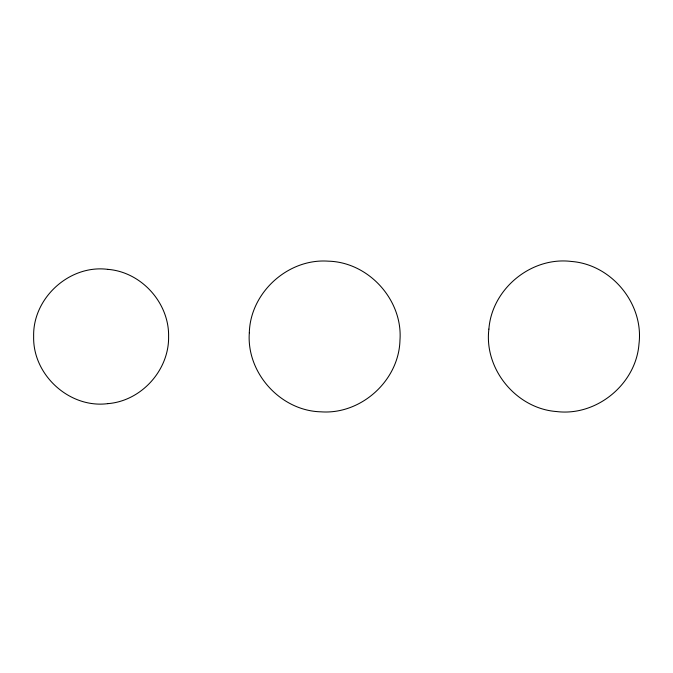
<?xml version="1.0" encoding="UTF-8"?>
<svg xmlns="http://www.w3.org/2000/svg" width="673" height="673" viewBox="0 0 673 673"><rect width="100%" height="100%" fill="white"/><g stroke="black" fill="none" stroke-linecap="round" stroke-linejoin="round"><path stroke-width="1.01" d="M107.739 403.649C141.338 401.1 169.268 370.1 168.595 336.5C169.268 302.9 141.338 271.9 107.739 269.351M107.73 403.649C69.462 408.595 32.624 374.903 33.65 336.5C32.624 298.097 69.462 264.405 107.73 269.351M249.321 332.799C246.326 373.002 280.641 410.858 320.945 411.826C361.14 414.804 398.996 380.497 399.964 340.202C402.95 299.998 368.636 262.142 328.331 261.174C288.137 258.196 250.28 292.503 249.321 332.799M488.892 329.105C483.887 369.199 516.334 408.578 556.546 411.548C596.631 416.553 636.019 384.106 638.988 343.895C643.994 303.801 611.538 264.422 571.327 261.452C531.241 256.447 491.854 288.894 488.892 329.105"/></g></svg>
